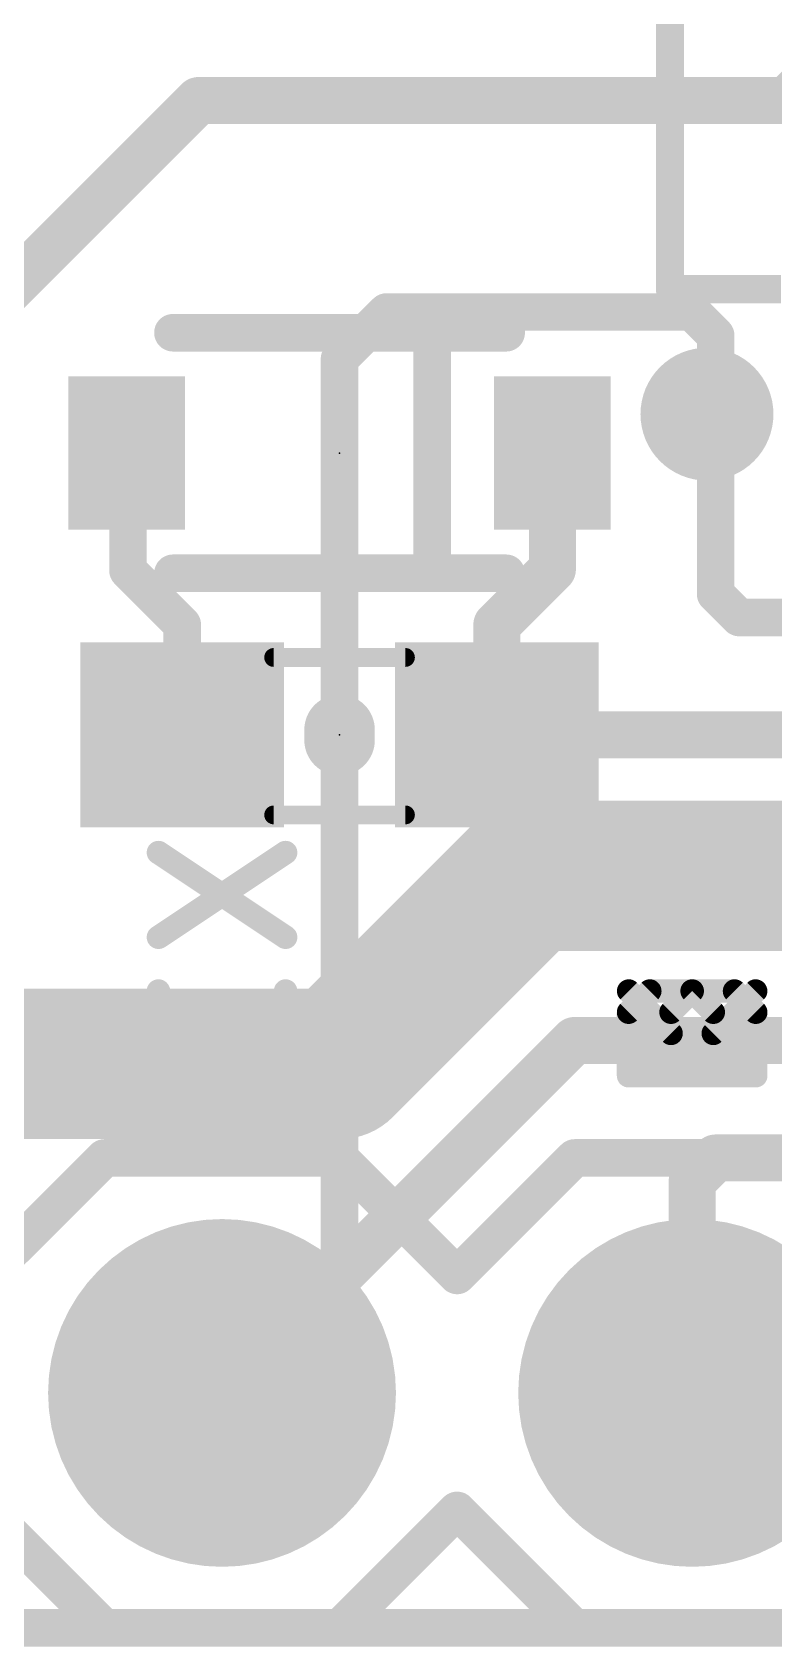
# Model space of a CAD drawing. Extents: x -3 to 111, y -18 to 20.
# Drawn here: x 18.02 to 22.03, y -0.1 to 8.62 of the extents above; entities that cross this region are included whole.
import ezdxf

# ---------------------------------------------------------------- set-up
doc = ezdxf.new("R2010")
doc.units = 0
for name, color, linetype in [('1', 12, 'CONTINUOUS'), ('16', 132, 'CONTINUOUS'), ('17', 110, 'CONTINUOUS'), ('20', 53, 'CONTINUOUS'), ('21', 41, 'CONTINUOUS'), ('22', 40, 'CONTINUOUS'), ('23', 53, 'CONTINUOUS'), ('51', 53, 'CONTINUOUS')]:
    doc.layers.add(name, color=color, linetype=linetype)

# ---------------------------------------------------------------- blocks, each defined once
blk = doc.blocks.new('RECT')
blk.add_solid([(-0.5, -0.5), (0.5, -0.5), (-0.5, 0.5), (0.5, 0.5)])
blk = doc.blocks.new('ROUNDP')
at = {"const_width": 0.5}
blk.add_lwpolyline([(0, -0.25, 1), (0, 0.25, 1), (0, -0.25)], format="xyb", dxfattribs=at)

msp = doc.modelspace()

# ---------------------------------------------------------------- linework, layer by layer
at = {"layer": '1'}
for points, const_width in [([(22.098, 8.255), (22.225, 8.382)], 0.254), ([(17.653, 6.985), (18.923, 8.255)], 0.254), ([(18.923, 8.255), (22.098, 8.255)], 0.254), ([(19.939, 7.112), (19.685, 6.858)], 0.2032), ([(21.59, 7.112), (19.939, 7.112)], 0.2032), ([(21.717, 6.985), (21.59, 7.112)], 0.2032), ([(21.717, 5.588), (21.717, 6.985)], 0.2032), ([(19.685, 6.858), (19.685, 1.905)], 0.2032), ([(20.835, 6.35), (20.835, 5.722)], 0.254), ([(18.542, 5.715), (18.542, 6.223)], 0.2032), ([(20.535, 5.422), (20.835, 5.722)], 0.254), ([(18.835, 5.422), (18.542, 5.715)], 0.2032), ([(21.844, 5.461), (21.717, 5.588)], 0.2032), ([(18.835, 4.826), (18.835, 5.422)], 0.2032), ([(20.535, 4.826), (20.535, 5.422)], 0.254), ([(22.352, 5.461), (21.844, 5.461)], 0.2032), ([(20.535, 4.826), (23.095, 4.826)], 0.254), ([(19.685, 1.905), (19.05, 1.27)], 0.2032), ([(0, 0), (43.18, 0)], 0.2032)]:
    msp.add_lwpolyline(points, dxfattribs=dict(at, const_width=const_width))
for points, const_width in [([(18.923, 8.3185, 1), (18.923, 8.1915)], 0.127), ([(18.9679, 8.2101, 1), (18.8781, 8.2999)], 0.127), ([(22.0531, 8.2999, 1), (22.1429, 8.2101)], 0.127), ([(19.939, 7.1628, 1), (19.939, 7.0612)], 0.1016), ([(19.9749, 7.0761, 1), (19.9031, 7.1479)], 0.1016), ([(21.6259, 7.1479, 1), (21.5541, 7.0761)], 0.1016), ([(21.59, 7.0612, 1), (21.59, 7.1628)], 0.1016), ([(21.7678, 6.985, 1), (21.6662, 6.985)], 0.1016), ([(21.6811, 6.9491, 1), (21.7529, 7.0209)], 0.1016), ([(19.7358, 6.858, 1), (19.6342, 6.858)], 0.1016), ([(19.6491, 6.8939, 1), (19.7209, 6.8221)], 0.1016), ([(20.8985, 6.35, 1), (20.7715, 6.35)], 0.127), ([(18.5928, 6.223, 1), (18.4912, 6.223)], 0.1016), ([(20.8799, 5.6771, 1), (20.7901, 5.7669)], 0.127), ([(18.5779, 5.7509, 1), (18.5061, 5.6791)], 0.1016), ([(18.4912, 5.715, 1), (18.5928, 5.715)], 0.1016), ([(20.7715, 5.722, 1), (20.8985, 5.722)], 0.127), ([(21.7529, 5.6239, 1), (21.6811, 5.5521)], 0.1016), ([(21.6662, 5.588, 1), (21.7678, 5.588)], 0.1016), ([(18.8858, 5.422, 1), (18.7842, 5.422)], 0.1016), ([(18.7991, 5.3861, 1), (18.8709, 5.4579)], 0.1016), ([(20.5985, 5.422, 1), (20.4715, 5.422)], 0.127), ([(20.4901, 5.4669, 1), (20.5799, 5.3771)], 0.127), ([(21.844, 5.5118, 1), (21.844, 5.4102)], 0.1016), ([(21.8081, 5.4251, 1), (21.8799, 5.4969)], 0.1016), ([(20.535, 4.8895, 1), (20.535, 4.7625)], 0.127), ([(20.4715, 4.826, 1), (20.5985, 4.826)], 0.127), ([(18.7842, 4.826, 1), (18.8858, 4.826)], 0.1016), ([(19.6342, 1.905, 1), (19.7358, 1.905)], 0.1016), ([(19.7209, 1.8691, 1), (19.6491, 1.9409)], 0.1016), ([(19.0141, 1.3059, 1), (19.0859, 1.2341)], 0.1016)]:
    msp.add_lwpolyline(points, format="xyb", dxfattribs=dict(at, const_width=const_width))
at = {"layer": '16'}
for points, const_width in [([(19.685, 3.048), (20.701, 4.064)], 0.8128), ([(20.701, 4.064), (22.606, 4.064)], 0.8128), ([(19.685, 3.048), (14.224, 3.048)], 0.8128), ([(20.955, 3.175), (19.05, 1.27)], 0.254), ([(23.749, 3.175), (20.955, 3.175)], 0.254), ([(21.717, 2.54), (21.59, 2.413)], 0.254), ([(24.638, 2.54), (21.717, 2.54)], 0.254), ([(21.59, 2.413), (21.59, 1.27)], 0.254), ([(0, 0), (43.18, 0)], 0.2032)]:
    msp.add_lwpolyline(points, dxfattribs=dict(at, const_width=const_width))
for points, const_width in [([(20.701, 4.2672, 1), (20.701, 3.8608)], 0.4064), ([(20.8447, 3.9203, 1), (20.5573, 4.2077)], 0.4064), ([(19.685, 2.8448, 1), (19.685, 3.2512)], 0.4064), ([(19.5413, 3.1917, 1), (19.8287, 2.9043)], 0.4064), ([(20.955, 3.2385, 1), (20.955, 3.1115)], 0.127), ([(20.9999, 3.1301, 1), (20.9101, 3.2199)], 0.127), ([(21.717, 2.6035, 1), (21.717, 2.4765)], 0.127), ([(21.7619, 2.4951, 1), (21.6721, 2.5849)], 0.127), ([(21.6535, 2.413, 1), (21.5265, 2.413)], 0.127), ([(21.5451, 2.4579, 1), (21.6349, 2.3681)], 0.127), ([(19.0051, 1.3149, 1), (19.0949, 1.2251)], 0.127), ([(21.5265, 1.27, 1), (21.6535, 1.27)], 0.127)]:
    msp.add_lwpolyline(points, format="xyb", dxfattribs=dict(at, const_width=const_width))
at = {"layer": '20', "const_width": 0.2032}
msp.add_lwpolyline([(43.18, 0), (0, 0)], dxfattribs=at)
at = {"layer": '21'}
for points, const_width in [([(21.47, 7.235), (21.47, 13.085)], 0.1524), ([(21.47, 7.235), (22.07, 7.235)], 0.1524), ([(20.185, 7), (18.785, 7)], 0.2032), ([(20.585, 7), (20.185, 7)], 0.2032), ([(20.185, 5.7), (20.185, 7)], 0.2032), ([(20.185, 5.7), (18.785, 5.7)], 0.2032), ([(20.585, 5.7), (20.185, 5.7)], 0.2032), ([(19.685, 4.7981), (19.685, 4.8539)], 0.381), ([(18.7065, 3.7329), (19.3929, 4.1905)], 0.127), ([(18.7065, 4.1905), (19.3929, 3.7329)], 0.127), ([(21.2465, 3.7329), (21.9329, 4.1905)], 0.127), ([(21.2465, 4.1905), (21.9329, 3.7329)], 0.127), ([(18.7065, 2.9845), (18.7065, 3.4421)], 0.127), ([(21.2465, 3.3277), (21.3609, 3.4421)], 0.127), ([(21.3609, 3.4421), (21.5897, 3.4421)], 0.127), ([(21.5897, 3.4421), (21.7041, 3.3277)], 0.127), ([(21.7041, 3.2133), (21.9329, 3.4421)], 0.127), ([(21.2465, 2.9845), (21.2465, 3.3277)], 0.127), ([(21.7041, 3.3277), (21.7041, 2.9845)], 0.127), ([(19.3929, 3.2133), (18.7065, 3.2133)], 0.127), ([(21.9329, 2.9845), (21.2465, 2.9845)], 0.127), ([(17.78, 1.905), (18.415, 2.54)], 0.2032), ([(18.415, 2.54), (19.685, 2.54)], 0.2032), ([(20.32, 1.905), (19.685, 2.54)], 0.2032), ([(20.32, 1.905), (20.955, 2.54)], 0.2032), ([(20.955, 2.54), (22.225, 2.54)], 0.2032), ([(18.415, 0), (17.78, 0.635)], 0.2032), ([(19.685, 0), (20.32, 0.635)], 0.2032), ([(20.955, 0), (20.32, 0.635)], 0.2032), ([(19.685, 0), (18.415, 0)], 0.2032), ([(22.225, 0), (20.955, 0)], 0.2032)]:
    msp.add_lwpolyline(points, dxfattribs=dict(at, const_width=const_width))
for points, const_width in [([(21.47, 7.2731, 1), (21.47, 7.1969)], 0.0762), ([(21.4319, 7.235, 1), (21.5081, 7.235)], 0.0762), ([(18.785, 7.0508, 1), (18.785, 6.9492)], 0.1016), ([(20.185, 7.0508, 1), (20.185, 6.9492)], 0.1016), ([(20.2358, 7, 1), (20.1342, 7)], 0.1016), ([(20.185, 6.9492, 1), (20.185, 7.0508)], 0.1016), ([(20.585, 6.9492, 1), (20.585, 7.0508)], 0.1016), ([(21.67, 6.3804, 1), (21.67, 6.7396, 1), (21.67, 6.3804)], 0.3592), ([(18.785, 5.7508, 1), (18.785, 5.6492)], 0.1016), ([(20.185, 5.7508, 1), (20.185, 5.6492)], 0.1016), ([(20.185, 5.6492, 1), (20.185, 5.7508)], 0.1016), ([(20.585, 5.6492, 1), (20.585, 5.7508)], 0.1016), ([(20.1342, 5.7, 1), (20.2358, 5.7)], 0.1016), ([(19.7803, 4.8539, 1), (19.5898, 4.8539)], 0.1905), ([(19.5898, 4.7981, 1), (19.7803, 4.7981)], 0.1905), ([(18.7241, 4.2169, 1), (18.6889, 4.1641)], 0.0635), ([(19.4105, 4.1641, 1), (19.3753, 4.2169)], 0.0635), ([(21.2641, 4.2169, 1), (21.2289, 4.1641)], 0.0635), ([(21.9505, 4.1641, 1), (21.9153, 4.2169)], 0.0635), ([(18.6889, 3.7593, 1), (18.7241, 3.7065)], 0.0635), ([(19.3753, 3.7065, 1), (19.4105, 3.7593)], 0.0635), ([(21.2289, 3.7593, 1), (21.2641, 3.7065)], 0.0635), ([(21.9153, 3.7065, 1), (21.9505, 3.7593)], 0.0635), ([(18.7383, 3.4421, 1), (18.6748, 3.4421)], 0.0635), ([(21.3609, 3.4738, 1), (21.3609, 3.4103)], 0.0635), ([(21.3834, 3.4196, 1), (21.3385, 3.4645)], 0.0635), ([(21.6122, 3.4645, 1), (21.5673, 3.4196)], 0.0635), ([(21.5897, 3.4103, 1), (21.5897, 3.4738)], 0.0635), ([(21.9554, 3.4196, 1), (21.9104, 3.4645)], 0.0635), ([(21.2783, 3.3277, 1), (21.2148, 3.3277)], 0.0635), ([(21.2241, 3.3501, 1), (21.269, 3.3052)], 0.0635), ([(21.7359, 3.3277, 1), (21.6724, 3.3277)], 0.0635), ([(21.6817, 3.3052, 1), (21.7266, 3.3501)], 0.0635), ([(18.7065, 3.245, 1), (18.7065, 3.1815)], 0.0635), ([(19.3929, 3.1815, 1), (19.3929, 3.245)], 0.0635), ([(21.6817, 3.2357, 1), (21.7266, 3.1908)], 0.0635), ([(18.6748, 2.9845, 1), (18.7383, 2.9845)], 0.0635), ([(21.2465, 3.0163, 1), (21.2465, 2.9527)], 0.0635), ([(21.2148, 2.9845, 1), (21.2783, 2.9845)], 0.0635), ([(21.6724, 2.9845, 1), (21.7359, 2.9845)], 0.0635), ([(21.9329, 2.9527, 1), (21.9329, 3.0163)], 0.0635), ([(18.415, 2.5908, 1), (18.415, 2.4892)], 0.1016), ([(18.4509, 2.5041, 1), (18.3791, 2.5759)], 0.1016), ([(19.7209, 2.5759, 1), (19.6491, 2.5041)], 0.1016), ([(19.685, 2.4892, 1), (19.685, 2.5908)], 0.1016), ([(20.955, 2.5908, 1), (20.955, 2.4892)], 0.1016), ([(20.9909, 2.5041, 1), (20.9191, 2.5759)], 0.1016), ([(20.2841, 1.9409, 1), (20.3559, 1.8691)], 0.1016), ([(20.2841, 1.8691, 1), (20.3559, 1.9409)], 0.1016), ([(20.3559, 0.6709, 1), (20.2841, 0.5991)], 0.1016), ([(20.3559, 0.5991, 1), (20.2841, 0.6709)], 0.1016), ([(18.415, 0.0508, 1), (18.415, -0.0508)], 0.1016), ([(19.685, -0.0508, 1), (19.685, 0.0508)], 0.1016), ([(20.955, 0.0508, 1), (20.955, -0.0508)], 0.1016), ([(18.3791, -0.0359, 1), (18.4509, 0.0359)], 0.1016), ([(19.6491, 0.0359, 1), (19.7209, -0.0359)], 0.1016), ([(20.9191, -0.0359, 1), (20.9909, 0.0359)], 0.1016)]:
    msp.add_lwpolyline(points, format="xyb", dxfattribs=dict(at, const_width=const_width))
at = {"layer": '22', "const_width": 0.127}
for points in [[(19.3935, 3.7329), (18.7071, 4.1905)], [(19.3935, 4.1905), (18.7071, 3.7329)], [(21.9335, 3.7329), (21.2471, 4.1905)], [(21.9335, 4.1905), (21.2471, 3.7329)], [(19.3935, 2.9845), (19.3935, 3.4421)], [(21.4759, 3.2133), (21.2471, 3.4421)], [(21.5903, 3.4421), (21.4759, 3.3277)], [(21.8191, 3.4421), (21.5903, 3.4421)], [(21.9335, 3.3277), (21.8191, 3.4421)], [(21.4759, 3.3277), (21.4759, 2.9845)], [(21.9335, 2.9845), (21.9335, 3.3277)], [(18.7071, 3.2133), (19.3935, 3.2133)], [(21.2471, 2.9845), (21.9335, 2.9845)]]:
    msp.add_lwpolyline(points, dxfattribs=at)
at = {"layer": '22', "const_width": 0.0635}
for points in [[(18.7247, 4.2169, 1), (18.6895, 4.1641)], [(19.4111, 4.1641, 1), (19.3759, 4.2169)], [(21.2647, 4.2169, 1), (21.2295, 4.1641)], [(21.9511, 4.1641, 1), (21.9159, 4.2169)], [(18.6895, 3.7593, 1), (18.7247, 3.7065)], [(19.3759, 3.7065, 1), (19.4111, 3.7593)], [(21.2295, 3.7593, 1), (21.2647, 3.7065)], [(21.9159, 3.7065, 1), (21.9511, 3.7593)], [(19.4252, 3.4421, 1), (19.3617, 3.4421)], [(21.2696, 3.4645, 1), (21.2246, 3.4196)], [(21.5903, 3.4738, 1), (21.5903, 3.4103)], [(21.6127, 3.4196, 1), (21.5678, 3.4645)], [(21.8415, 3.4645, 1), (21.7966, 3.4196)], [(21.8191, 3.4103, 1), (21.8191, 3.4738)], [(21.5076, 3.3277, 1), (21.4441, 3.3277)], [(21.4534, 3.3501, 1), (21.4983, 3.3052)], [(21.9652, 3.3277, 1), (21.9017, 3.3277)], [(21.911, 3.3052, 1), (21.9559, 3.3501)], [(18.7071, 3.245, 1), (18.7071, 3.1815)], [(19.3935, 3.1815, 1), (19.3935, 3.245)], [(21.4534, 3.1908, 1), (21.4983, 3.2357)], [(19.3617, 2.9845, 1), (19.4252, 2.9845)], [(21.2471, 3.0163, 1), (21.2471, 2.9527)], [(21.4441, 2.9845, 1), (21.5076, 2.9845)], [(21.9017, 2.9845, 1), (21.9652, 2.9845)], [(21.9335, 2.9527, 1), (21.9335, 3.0163)]]:
    msp.add_lwpolyline(points, format="xyb", dxfattribs=at)
at = {"layer": '23'}
for p in [(19.685, 6.35), (19.685, 4.826)]:
    msp.add_point(p, dxfattribs=at)
at = {"layer": '51', "const_width": 0.1016}
for points in [[(20.041, 5.245), (19.329, 5.245)], [(20.041, 4.394), (19.329, 4.394)]]:
    msp.add_lwpolyline(points, dxfattribs=at)
at = {"layer": '51', "const_width": 0.0508}
for points in [[(19.329, 5.2704, 1), (19.329, 5.2196)], [(20.041, 5.2196, 1), (20.041, 5.2704)], [(19.329, 4.4194, 1), (19.329, 4.3686)], [(20.041, 4.3686, 1), (20.041, 4.4194)]]:
    msp.add_lwpolyline(points, format="xyb", dxfattribs=at)

# ---------------------------------------------------------------- block references
at = {"layer": '1', "xscale": 0.63, "yscale": 0.83, "rotation": 180}
for p in [(18.535, 6.35), (20.835, 6.35)]:
    msp.add_blockref('RECT', p, dxfattribs=at)
at = {"layer": '1', "xscale": 1.1, "rotation": 180}
for p in [(18.835, 4.826), (20.535, 4.826)]:
    msp.add_blockref('RECT', p, dxfattribs=at)
at = {"layer": '17', "xscale": 1.8796, "yscale": 1.8796, "rotation": 270}
for p in [(19.05, 1.27), (19.05, 1.27), (21.59, 1.27), (21.59, 1.27)]:
    msp.add_blockref('ROUNDP', p, dxfattribs=at)
at = {"layer": '51', "rotation": 180}
for p, xscale, yscale in [((19.1047, 4.8209), 0.5001, 0.95), ((20.2732, 4.8209), 0.5001, 0.95), ((19.05, 1.27), 0.508, 0.508), ((21.59, 1.27), 0.508, 0.508)]:
    msp.add_blockref('RECT', p, dxfattribs=dict(at, xscale=xscale, yscale=yscale))

doc.saveas('drawing.dxf')
